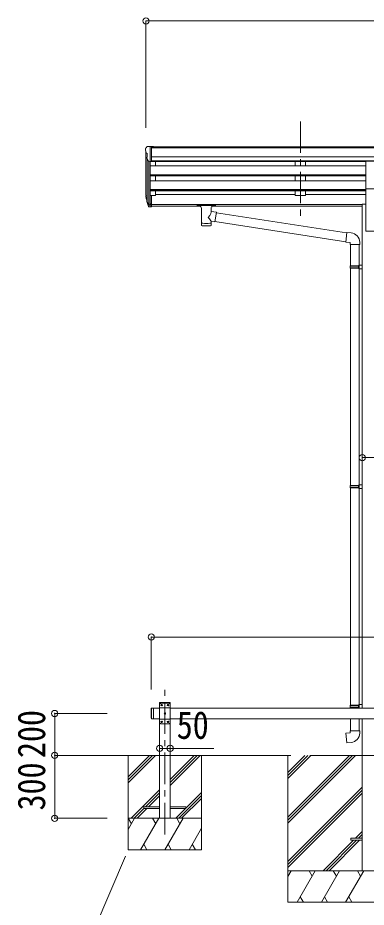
# Model space of a CAD drawing. Units: millimetres at full size, sheet at 1:30. Extents: x -8432 to 8432, y -5820 to 5820.
# Drawn here: x 1037 to 2698, y -3663 to 580 of the extents above; entities that cross this region are included whole.
import ezdxf
from ezdxf.enums import TextEntityAlignment as Align

# ---------------------------------------------------------------- set-up
doc = ezdxf.new("R2010")
doc.units = ezdxf.units.MM
doc.header["$LTSCALE"] = 30
doc.header["$PDMODE"] = 32
doc.header["$PDSIZE"] = 30
doc.linetypes.add('CHAIN1', pattern=[8, 5, -1, 1, -1])
for name, color, linetype, lineweight in [('0-0_0', 7, 'Continuous', 9), ('0-1_本体', 5, 'CHAIN1', 9), ('0-3_ELV2', 4, 'Continuous', 9), ('0-6_OTH_LINE', 6, 'Continuous', 9), ('0-7_SHAPE', 6, 'Continuous', 9), ('0-9_OUTLINE', 7, 'Continuous', 9)]:
    doc.layers.add(name, color=color, linetype=linetype, lineweight=lineweight)
doc.styles.add('ＭＳ ゴシック', font='')
doc.styles.get('ＭＳ ゴシック').set_extended_font_data('MS Gothic')

msp = doc.modelspace()

# ---------------------------------------------------------------- linework, layer by layer
at = {"layer": '0-0_0'}
for p, q in [((1254.3, -2938.6), (2339.33, -2938.6)), ((1563.33, -2938.59), (1563.33, -3388.6)), ((1563.33, -3040.94), (1665.68, -2938.59)), ((1563.33, -3055.08), (1679.83, -2938.59)), ((1563.33, -3069.23), (1693.97, -2938.59)), ((1763.33, -3081.36), (1906.1, -2938.59)), ((1763.33, -3067.22), (1891.96, -2938.59)), ((1763.33, -3053.08), (1877.82, -2938.59)), ((1913.33, -3388.6), (1913.33, -2938.59)), ((2324.13, -2938.6), (2324.13, -3638.59)), ((2324.13, -3232.77), (2618.31, -2938.6)), ((2324.13, -3246.91), (2632.46, -2938.6)), ((2324.13, -3261.06), (2646.6, -2938.6)), ((2324.13, -3048.93), (2434.47, -2938.6)), ((2324.13, -3034.78), (2420.32, -2938.6)), ((2324.13, -3020.64), (2406.18, -2938.6)), ((2429.33, -2938.6), (5579.33, -2938.6)), ((2324.13, -3444.9), (2678.93, -3090.11)), ((1577.81, -3238.6), (1713.33, -3103.07)), ((1645.95, -3184.6), (1713.33, -3117.22)), ((1660.1, -3184.6), (1713.33, -3131.36)), ((1804.09, -3238.6), (1913.33, -3129.35)), ((1838.33, -3190.21), (1913.33, -3115.21)), ((2324.13, -3459.05), (2678.93, -3104.25)), ((2324.13, -3473.19), (2678.93, -3118.39)), ((1818.23, -3238.6), (1913.33, -3143.49)), ((1591.95, -3238.6), (1638.33, -3192.22)), ((1606.1, -3238.6), (1652.1, -3192.6)), ((1789.95, -3238.6), (1835.95, -3192.6)), ((1563.33, -3291.71), (1594, -3238.59)), ((1563.33, -3238.6), (1913.33, -3238.6)), ((1579, -3264.58), (1564, -3238.6)), ((1622.87, -3388.59), (1709.47, -3238.59)), ((1694.47, -3264.58), (1679.47, -3238.6)), ((1738.34, -3388.59), (1824.94, -3238.6)), ((1809.94, -3264.58), (1794.94, -3238.59)), ((1853.81, -3388.59), (1913.33, -3285.49)), ((2647.08, -3334.1), (2678.93, -3302.24)), ((2492.58, -3488.59), (2638.08, -3343.1)), ((2506.72, -3488.59), (2652.22, -3343.1)), ((2520.86, -3488.59), (2666.36, -3343.1)), ((2661.22, -3334.1), (2678.93, -3316.38)), ((2675.36, -3334.1), (2678.93, -3330.52)), ((1563.33, -3388.6), (1913.33, -3388.6)), ((1637.87, -3362.62), (1652.87, -3388.59)), ((1753.34, -3362.61), (1768.34, -3388.59)), ((1868.81, -3362.62), (1883.81, -3388.59)), ((3124.13, -3488.59), (2324.13, -3488.59)), ((2324.13, -3516.1), (2340.01, -3488.59)), ((2368.88, -3638.59), (2455.48, -3488.59)), ((2440.48, -3514.58), (2425.48, -3488.59)), ((2484.35, -3638.59), (2570.95, -3488.59)), ((2555.95, -3514.58), (2540.95, -3488.59)), ((2599.82, -3638.59), (2686.42, -3488.59)), ((2671.42, -3514.58), (2656.42, -3488.59)), ((2324.13, -3638.59), (3124.13, -3638.59)), ((2383.88, -3612.62), (2398.88, -3638.59)), ((2499.35, -3612.62), (2514.35, -3638.59)), ((2614.82, -3612.61), (2629.82, -3638.59))]:
    msp.add_line(p, q, dxfattribs=at)
at = {"layer": '0-1_本体'}
for p, q in [((2384.33, 85.81), (2384.33, -391.71)), ((1738.33, -3315.15), (1738.33, -2599.12))]:
    msp.add_line(p, q, dxfattribs=at)
at = {"layer": '0-3_ELV2'}
for p, q in [((1653.24, -34.16), (1649.18, -39.97)), ((1656.33, -33.6), (1654, -33.74)), ((1656.33, -33.6), (1674.83, -33.6)), ((1668.33, -33.6), (1668.33, -267.32)), ((1674.83, -33.6), (1684.83, -33.68)), ((1674.83, -105.58), (1674.83, -33.6)), ((6673.83, -35.2), (1674.83, -35.2)), ((6673.83, -40.42), (1674.83, -40.42)), ((1684.83, -35.2), (1684.83, -33.68)), ((1646.33, -42.97), (1646.33, -43.6)), ((1648.33, -64.17), (1648.33, -266.95)), ((1648.87, -64.78), (1654.18, -67.85)), ((1654.33, -68.11), (1654.33, -84.39)), ((6673.83, -83.95), (1674.83, -83.95)), ((1660.71, -104.77), (1651.71, -89.17)), ((1653.31, -91.94), (1653.31, -293.66)), ((1662.33, -106.1), (1662.33, -312.1)), ((1668.33, -106.58), (1663.12, -106.26)), ((1674.83, -105.58), (1668.33, -105.58)), ((1668.33, -127.11), (2696.83, -127.11)), ((6673.83, -101.8), (1674.83, -101.8)), ((2696.83, -105.05), (1674.83, -105.05)), ((1693.33, -105.05), (1693.33, -127.11)), ((2359.33, -105.15), (2359.33, -127.01)), ((2409.33, -127.01), (2359.33, -127.01)), ((2409.33, -105.15), (2409.33, -127.01)), ((2696.83, -236.02), (2696.83, -104.23)), ((2696.83, -104.23), (2751.83, -104.23)), ((1668.33, -168.99), (2696.83, -168.99)), ((1668.33, -170.48), (2696.83, -170.48)), ((1668.33, -174.8), (2696.83, -174.8)), ((1668.33, -197.21), (2696.83, -197.21)), ((1693.33, -174.8), (1693.33, -197.21)), ((2359.33, -174.8), (2359.33, -197.12)), ((2409.33, -197.12), (2359.33, -197.12)), ((2409.33, -197.12), (2409.33, -174.8)), ((1668.33, -239.09), (2696.83, -239.09)), ((1668.33, -240.59), (2696.83, -240.59)), ((1668.33, -244.91), (2696.83, -244.91)), ((1693.33, -244.91), (1693.33, -267.95)), ((2359.33, -244.91), (2359.33, -267.95)), ((2409.33, -244.91), (2409.33, -267.95)), ((2696.83, -236.02), (2696.83, -438.6)), ((2696.83, -236.02), (2751.83, -236.02)), ((1649.43, -281.51), (1653.31, -289.46)), ((1650.03, -280.13), (1653.31, -287.19)), ((1651.74, -292.78), (1652.08, -297.19)), ((1652.7, -296.62), (1660.89, -312.8)), ((1661.9, -311.67), (1654.14, -296.27)), ((1668.33, -267.32), (1668.33, -322.09)), ((1674.83, -267.32), (1668.33, -267.32)), ((1674.83, -267.32), (1674.83, -321.35)), ((1693.33, -267.95), (1674.83, -267.95)), ((2359.33, -263.01), (1693.33, -263.01)), ((2409.33, -267.95), (2359.33, -267.95)), ((2696.83, -263.01), (2409.33, -263.01)), ((1652.08, -297.19), (1660.89, -320.74)), ((1668.33, -312.35), (1663.2, -312.35)), ((1668.33, -314.16), (1663.49, -314.16)), ((1668.33, -322.09), (1663.49, -322.09)), ((1674.83, -307.45), (1668.33, -307.45)), ((1674.83, -312.33), (1668.33, -312.33)), ((1674.83, -321.35), (1668.33, -321.35)), ((1674.83, -310.02), (2679.13, -310.02)), ((1674.83, -311.42), (2679.13, -311.42)), ((1908.83, -319.11), (1674.83, -319.11)), ((2679.13, -319.11), (1962.83, -319.11)), ((2679.13, -309.6), (2679.13, -2713.6)), ((2679.13, -309.6), (2696.83, -309.6)), ((2696.83, -438.6), (2751.83, -438.6)), ((1675.33, -2713.6), (1675.33, -2763.6)), ((1683.33, -2713.6), (1683.33, -2763.6)), ((1683.33, -2713.6), (1713.33, -2713.6)), ((1713.03, -2688.59), (1713.14, -2686.54)), ((1763.63, -2688.59), (1713.03, -2688.59)), ((1713.33, -3238.59), (1713.33, -2688.59)), ((1718.33, -2688.6), (1713.33, -2693.6)), ((1713.33, -2693.6), (1713.33, -2783.6)), ((1763.33, -2711.3), (1713.33, -2711.3)), ((1762.53, -2685.59), (1714.14, -2685.59)), ((1758.33, -2688.6), (1718.33, -2688.6)), ((1722.07, -2698.18), (1721.23, -2698.18)), ((1724.59, -2699.02), (1725.43, -2699.02)), ((1752.07, -2698.18), (1751.23, -2698.18)), ((1754.59, -2699.02), (1755.43, -2699.02)), ((1758.33, -2688.6), (1763.33, -2693.6)), ((1763.33, -3238.59), (1763.33, -2688.59)), ((1763.33, -2783.6), (1763.33, -2693.6)), ((1763.33, -2713.6), (4149.33, -2713.6)), ((1763.63, -2688.59), (1763.53, -2686.54)), ((1673.33, -2715.6), (1673.33, -2761.6)), ((1737.07, -2738.18), (1736.23, -2738.18)), ((1739.59, -2739.02), (1740.43, -2739.02)), ((1673.33, -2761.6), (1675.33, -2763.6)), ((1675.33, -2763.6), (1683.33, -2763.6)), ((1683.33, -2763.6), (1713.33, -2763.6)), ((1763.33, -2765.9), (1713.33, -2765.9)), ((1718.33, -2788.6), (1713.33, -2783.6)), ((1718.33, -2788.6), (1758.33, -2788.6)), ((1722.07, -2778.18), (1721.23, -2778.18)), ((1724.59, -2779.02), (1725.43, -2779.02)), ((1752.07, -2778.18), (1751.23, -2778.18)), ((1754.59, -2779.02), (1755.43, -2779.02)), ((1758.33, -2788.6), (1763.33, -2783.6)), ((1763.33, -2763.6), (4149.33, -2763.6)), ((2679.33, -2763.6), (2679.33, -3488.6)), ((1713.33, -3184.6), (1638.33, -3184.6)), ((1763.33, -3192.6), (1838.33, -3192.6)), ((2624.13, -3334.1), (2624.13, -3343.1)), ((2624.13, -3334.1), (2678.93, -3334.1)), ((2624.13, -3343.1), (2678.93, -3343.1))]:
    msp.add_line(p, q, dxfattribs=at)
for points in [[(1673.33, -2715.6), (1675.33, -2713.6), (1683.33, -2713.6)], [(1721.23, -2698.18), (1721.23, -2699.02), (1722.07, -2699.02)], [(1723.75, -2697.34), (1723.75, -2696.5), (1722.91, -2696.5), (1722.91, -2697.34)], [(1722.91, -2699.86), (1722.91, -2700.7), (1723.75, -2700.7), (1723.75, -2699.86)], [(1725.43, -2699.02), (1725.43, -2698.18), (1724.59, -2698.18)], [(1751.23, -2698.18), (1751.23, -2699.02), (1752.07, -2699.02)], [(1753.75, -2697.34), (1753.75, -2696.5), (1752.91, -2696.5), (1752.91, -2697.34)], [(1752.91, -2699.86), (1752.91, -2700.7), (1753.75, -2700.7), (1753.75, -2699.86)], [(1755.43, -2699.02), (1755.43, -2698.18), (1754.59, -2698.18)], [(1736.23, -2738.18), (1736.23, -2739.02), (1737.07, -2739.02)], [(1738.75, -2737.34), (1738.75, -2736.5), (1737.91, -2736.5), (1737.91, -2737.34)], [(1737.91, -2739.86), (1737.91, -2740.7), (1738.75, -2740.7), (1738.75, -2739.86)], [(1740.43, -2739.02), (1740.43, -2738.18), (1739.59, -2738.18)], [(1721.23, -2778.18), (1721.23, -2779.02), (1722.07, -2779.02)], [(1723.75, -2777.34), (1723.75, -2776.5), (1722.91, -2776.5), (1722.91, -2777.34)], [(1722.91, -2779.86), (1722.91, -2780.7), (1723.75, -2780.7), (1723.75, -2779.86)], [(1725.43, -2779.02), (1725.43, -2778.18), (1724.59, -2778.18)], [(1751.23, -2778.18), (1751.23, -2779.02), (1752.07, -2779.02)], [(1753.75, -2777.34), (1753.75, -2776.5), (1752.91, -2776.5), (1752.91, -2777.34)], [(1752.91, -2779.86), (1752.91, -2780.7), (1753.75, -2780.7), (1753.75, -2779.86)], [(1755.43, -2779.02), (1755.43, -2778.18), (1754.59, -2778.18)], [(1638.33, -3184.6), (1638.33, -3192.6), (1713.33, -3192.6)], [(1838.33, -3192.6), (1838.33, -3184.6), (1763.33, -3184.6)]]:
    msp.add_lwpolyline(points, dxfattribs=at)
for centre in [(1723.33, -2698.6), (1753.33, -2698.6), (1738.33, -2738.6), (1723.33, -2778.6), (1753.33, -2778.6)]:
    msp.add_circle(centre, 3.5, dxfattribs=at)
for centre, radius, start, end in [((1649.33, -42.97), 3, 93, 180), ((1654.06, -34.74), 1, 93.5, 145), ((1848.33, -43.6), 202, 180, 184.94904), ((1653.24, -60.41), 6.18, 185.7035, 224.99897), ((1654.31, -87.67), 3, 94.7167, 210), ((1654.03, -84.39), 0.3, 274.7167, 0), ((1654.03, -68.11), 0.3, 0, 60), ((1663.31, -103.27), 3, 210, 266.5), ((1677.52, -272.39), 29.53, 186.50806, 197.98144), ((1678.92, -270.63), 30.41, 187.1552, 198.19734), ((1714.14, -2686.59), 1, 90, 176.99994), ((1722.07, -2697.34), 0.84, 270, 0), ((1722.07, -2699.86), 0.84, 0, 90), ((1724.59, -2697.34), 0.84, 180, 270), ((1724.59, -2699.86), 0.84, 90, 180), ((1752.07, -2697.34), 0.84, 270, 0), ((1752.07, -2699.86), 0.84, 0, 90), ((1754.59, -2697.34), 0.84, 180, 270), ((1754.59, -2699.86), 0.84, 90, 180), ((1762.53, -2686.59), 1, 3.00011, 90), ((1737.07, -2737.34), 0.84, 270, 0), ((1737.07, -2739.86), 0.84, 0, 90), ((1739.59, -2737.34), 0.84, 180, 270), ((1739.59, -2739.86), 0.84, 90, 180), ((1722.07, -2777.34), 0.84, 270, 0), ((1722.07, -2779.86), 0.84, 0, 90), ((1724.59, -2777.34), 0.84, 180, 270), ((1724.59, -2779.86), 0.84, 90, 180), ((1752.07, -2777.34), 0.84, 270, 0), ((1752.07, -2779.86), 0.84, 0, 90), ((1754.59, -2777.34), 0.84, 180, 270), ((1754.59, -2779.86), 0.84, 90, 180)]:
    msp.add_arc(centre, radius, start, end, dxfattribs=at)
for centre, major_axis, ratio, start_param, end_param in [((1736.99, -272.82), (-89.06, 1.43), 0.57596, 6.1962358, 6.3678173), ((1736.2, -266.15), (87.93, 4.42), 0.541684, 3.0659337, 3.2228513), ((1653.05, -292.78), (1.3, 0), 0.90356, 1.3700892, 3.347195), ((1738.97, -276.59), (-89.07, 0), 0.90356, 0.2056023, 0.2515348), ((1738.25, -272.73), (-88.05, 0), 0.90356, 0.2662965, 0.3003836), ((1663.49, -311.45), (-3, 0), 0.90356, 0.5235988, 1.5707963), ((1663.49, -319.38), (3, 0), 0.90356, 3.6651914, 4.712389), ((1663.2, -310.99), (-1.5, 0), 0.90356, 0.5235988, 1.5707963)]:
    msp.add_ellipse(centre, major_axis=major_axis, ratio=ratio, start_param=start_param, end_param=end_param, dxfattribs=at)
at = {"layer": '0-6_OTH_LINE'}
for p, q in [((1648.33, 564.8), (1648.33, 55.23)), ((1648.33, 564.8), (6700.33, 564.8)), ((2679.13, -1518.15), (2769.13, -1518.15)), ((1673.33, -2373.84), (1673.33, -2623.84)), ((1673.33, -2373.84), (6675.33, -2373.84)), ((1213.33, -2738.6), (1463.33, -2738.6)), ((1213.33, -2738.6), (1213.33, -2938.59)), ((1713.33, -2905.03), (1763.33, -2905.03)), ((1763.33, -2905.03), (1971.83, -2905.03)), ((1213.33, -2938.59), (1463.33, -2938.59)), ((1213.33, -2938.59), (1213.33, -3238.6)), ((1213.33, -3238.6), (1463.33, -3238.6))]:
    msp.add_line(p, q, dxfattribs=at)
for p in [(1648.33, 564.8), (2679.13, -1518.15), (1673.33, -2373.84), (1213.33, -2738.6), (1213.33, -2938.59), (1713.33, -2905.03), (1763.33, -2905.03), (1213.33, -3238.6)]:
    msp.add_point(p, dxfattribs=at)
at = {"layer": '0-7_SHAPE'}
msp.add_line((1550, -3419.87), (1366.76, -3849.54), dxfattribs=at)
at = {"layer": '0-9_OUTLINE'}
for p, q in [((1892.33, -312.2), (1892.33, -317.95)), ((1894.33, -311.53), (1977.33, -311.53)), ((1894.33, -313.71), (1977.33, -313.71)), ((1894.33, -318.62), (1908.83, -318.62)), ((1908.83, -324.26), (1908.83, -317.71)), ((1912.93, -325.18), (1912.92, -410.62)), ((1958.73, -343.93), (1958.73, -325.18)), ((1962.83, -324.26), (1962.83, -317.71)), ((1962.83, -318.62), (1977.33, -318.62)), ((1979.33, -312.2), (1979.33, -317.95)), ((1983.95, -347.83), (1958.73, -343.92)), ((1983.95, -347.83), (1976.93, -393.09)), ((2604.94, -446.23), (1983.64, -349.85)), ((1958.75, -410.62), (1958.73, -389.96)), ((1958.73, -390.27), (1976.93, -393.09)), ((2601.27, -488.17), (1977.2, -391.35)), ((2625.95, -446.11), (2605.11, -444.29)), ((2621.02, -501.86), (2667.02, -501.86)), ((2623.13, -501.86), (2623.13, -602.66)), ((2665.13, -501.86), (2665.13, -600.1)), ((2667.02, -501.86), (2667.02, -490.94)), ((2621.13, -604.66), (2622.13, -602.66)), ((2621.13, -604.66), (2665.13, -604.66)), ((2621.13, -604.66), (2621.13, -612.66)), ((2621.13, -612.66), (2665.13, -612.66)), ((2621.13, -612.66), (2622.13, -614.66)), ((2622.13, -602.66), (2665.13, -602.66)), ((2622.13, -614.66), (2665.13, -614.66)), ((2623.13, -614.66), (2623.13, -1650.85)), ((2660.66, -604.66), (2660.23, -602.66)), ((2663.13, -600.16), (2679.13, -599.69)), ((2663.13, -602.16), (2663.13, -600.16)), ((2663.13, -602.16), (2665.13, -602.16)), ((2663.13, -617.16), (2663.13, -615.16)), ((2663.13, -617.16), (2679.13, -617.63)), ((2665.13, -617.22), (2665.13, -1648.29)), ((2679.13, -599.69), (2679.13, -617.63)), ((2621.13, -1652.85), (2622.13, -1650.85)), ((2621.13, -1652.85), (2665.13, -1652.85)), ((2621.13, -1652.85), (2621.13, -1660.85)), ((2622.13, -1650.85), (2665.13, -1650.85)), ((2660.66, -1652.85), (2660.23, -1650.85)), ((2663.13, -1648.35), (2679.13, -1647.88)), ((2663.13, -1650.35), (2663.13, -1648.35)), ((2663.13, -1650.35), (2665.13, -1650.35)), ((2679.13, -1647.88), (2679.13, -1665.82)), ((2621.13, -1660.85), (2665.13, -1660.85)), ((2621.13, -1660.85), (2622.13, -1662.85)), ((2622.13, -1662.85), (2665.13, -1662.85)), ((2623.13, -1662.85), (2623.13, -2699.04)), ((2663.13, -1665.35), (2663.13, -1663.35)), ((2663.13, -1665.35), (2679.13, -1665.82)), ((2665.13, -1665.41), (2665.13, -2696.48)), ((2621.13, -2701.04), (2622.13, -2699.04)), ((2621.13, -2701.04), (2665.13, -2701.04)), ((2621.13, -2701.04), (2621.13, -2709.04)), ((2621.13, -2709.04), (2665.13, -2709.04)), ((2621.13, -2709.04), (2622.13, -2711.04)), ((2622.13, -2699.04), (2665.13, -2699.04)), ((2622.13, -2711.04), (2665.13, -2711.04)), ((2623.13, -2711.04), (2623.13, -2713.6)), ((2660.66, -2701.04), (2660.23, -2699.04)), ((2663.13, -2696.54), (2679.13, -2696.07)), ((2663.13, -2698.54), (2663.13, -2696.54)), ((2663.13, -2698.54), (2665.13, -2698.54)), ((2663.13, -2713.54), (2663.13, -2711.54)), ((2663.13, -2713.54), (2665.13, -2713.6)), ((2679.13, -2696.07), (2679.13, -2713.6)), ((2623.13, -2763.6), (2623.13, -2821.04)), ((2665.13, -2763.6), (2665.13, -2821.04)), ((2621.13, -2821.04), (2667.13, -2821.04)), ((2621.13, -2831.04), (2621.13, -2821.04)), ((2667.13, -2821.04), (2667.13, -2831.95))]:
    msp.add_line(p, q, dxfattribs=at)
for points in [[(1892.33, -312.2), (1892.37, -312), (1892.45, -311.86), (1892.55, -311.77), (1892.65, -311.71), (1892.77, -311.66), (1893.07, -311.6), (1893.56, -311.55), (1894.1, -311.53), (1894.33, -311.53)], [(1892.33, -317.95), (1892.37, -318.15), (1892.45, -318.29), (1892.55, -318.38), (1892.65, -318.44), (1892.77, -318.49), (1893.07, -318.55), (1893.56, -318.59), (1894.1, -318.62), (1894.33, -318.62)], [(1977.33, -311.53), (1977.69, -311.54), (1978.22, -311.56), (1978.67, -311.61), (1978.97, -311.69), (1979.14, -311.79), (1979.26, -311.93), (1979.33, -312.11), (1979.33, -312.2)], [(1977.33, -318.62), (1977.69, -318.61), (1978.22, -318.59), (1978.67, -318.54), (1978.97, -318.46), (1979.14, -318.36), (1979.26, -318.22), (1979.33, -318.04), (1979.33, -317.95)], [(2605.11, -444.29), (2601.1, -490.11), (2621.02, -491.86), (2621.02, -501.86)], [(2660.66, -604.66), (2660.66, -612.66), (2660.23, -614.66)], [(2663.13, -615.16), (2665.13, -615.16), (2665.13, -602.16)], [(2660.66, -1652.85), (2660.66, -1660.85), (2660.23, -1662.85)], [(2663.13, -1663.35), (2665.13, -1663.35), (2665.13, -1650.35)], [(2660.66, -2701.04), (2660.66, -2709.04), (2660.23, -2711.04)], [(2663.13, -2711.54), (2665.13, -2711.54), (2665.13, -2698.54)], [(2626.06, -2876.78), (2605.22, -2878.61), (2601.21, -2832.78), (2621.13, -2831.04)]]:
    msp.add_lwpolyline(points, dxfattribs=at)
for centre, start, end in [((2622.02, -490.94), 0, 85), ((2622.13, -2831.95), 275, 0)]:
    msp.add_arc(centre, 45, start, end, dxfattribs=at)
for centre, major_axis, ratio, start_param, end_param in [((1894.33, -313.93), (2, 0), 0.109601, 1.5707963, 3.1415927), ((1935.83, -317.71), (27, 0), 0.070066, 6.2831853, 9.424778), ((1946.83, -321.7), (16, 0), 0.361356, 6.2636979, 6.2831853), ((1977.33, -313.93), (2, 0), 0.109601, 0, 1.5707963), ((1935.83, -370.47), (-22.81, -26.62), 0.234429, 1.6855472, 3.1268519), ((1938.39, -367.82), (20.32, -22.25), 0.045535, 0.0389954, 1.3075346), ((1935.83, -410.62), (22.92, 0), 0.101955, 3.1415499, 6.2833984), ((1935.83, -398.18), (22.91, 0), 0.122865, 3.1415927, 6.2831853)]:
    msp.add_ellipse(centre, major_axis=major_axis, ratio=ratio, start_param=start_param, end_param=end_param, dxfattribs=at)

# ---------------------------------------------------------------- texts
at = {"layer": '0-6_OTH_LINE', "color": 7, "style": 'ＭＳ ゴシック', "width": 0.85}
for s, p in [('200', (1207.33, -2951.1)), ('300', (1207.33, -3201.1))]:
    msp.add_text(s, height=132, rotation=90, dxfattribs=at).set_placement(p, align=Align.BOTTOM_LEFT)
msp.add_text('50', height=132, dxfattribs=at).set_placement((1794.84, -2899.22), align=Align.BOTTOM_LEFT)

doc.saveas('drawing.dxf')
